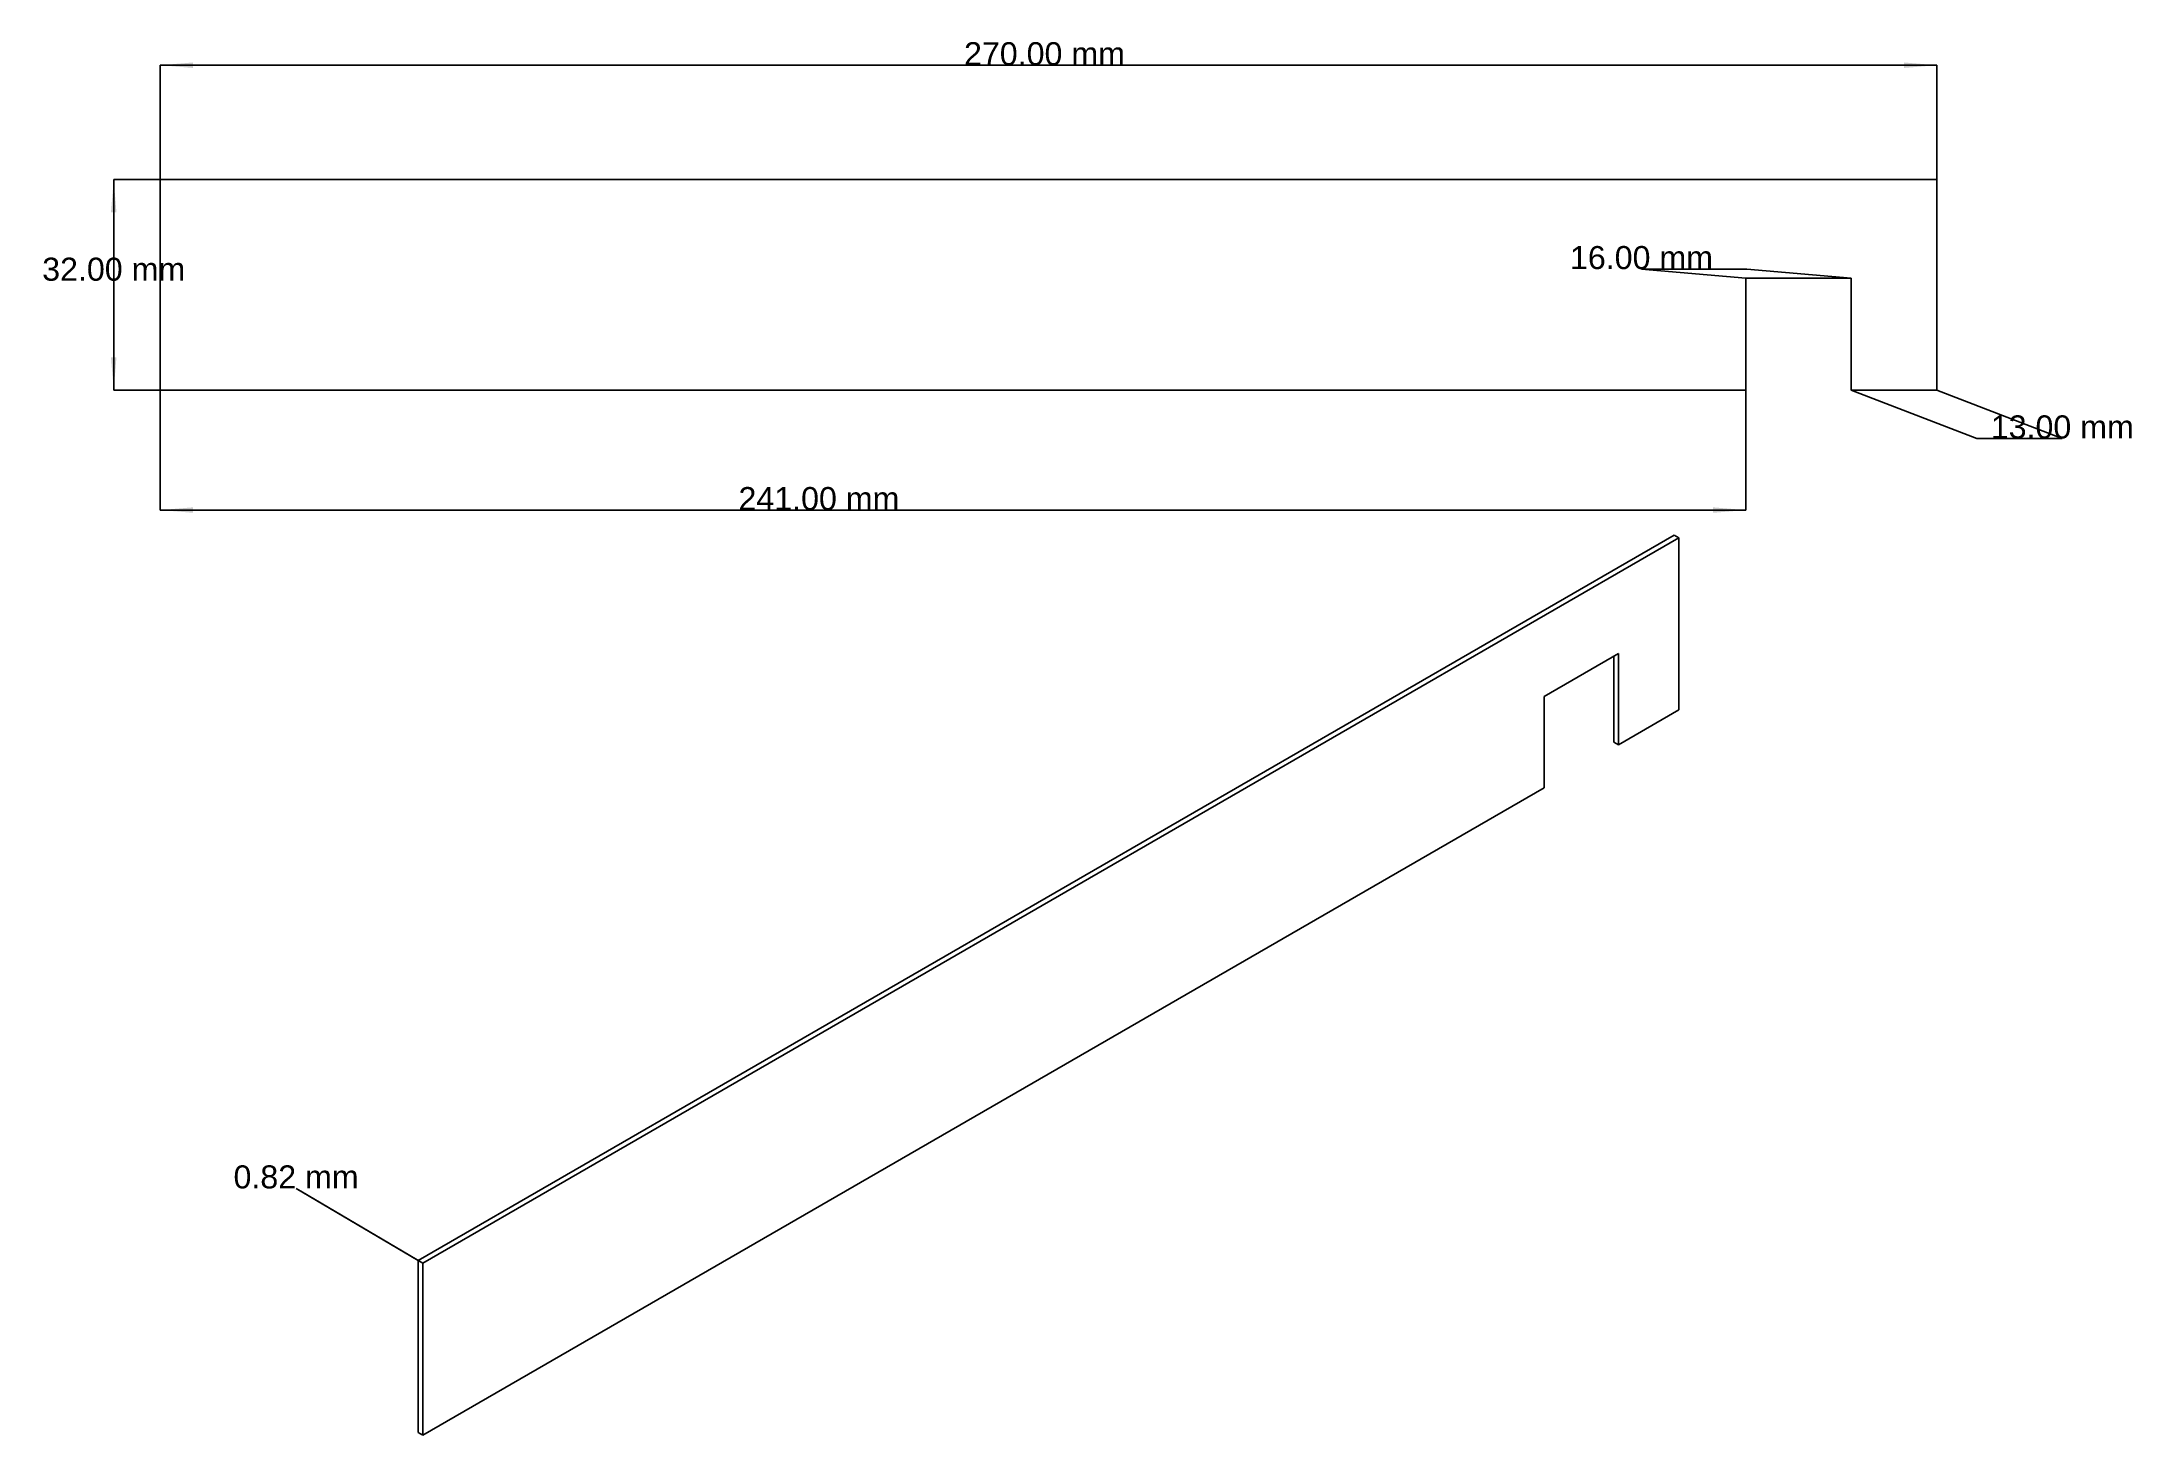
# Model space of a CAD drawing. Extents: x 57 to 375, y 47 to 259.
import ezdxf
from ezdxf.enums import TextEntityAlignment as Align

# ---------------------------------------------------------------- set-up
doc = ezdxf.new("R2010")
doc.units = 0
doc.layers.get('0').update_dxf_attribs({"linetype": 'CONTINUOUS'})
for name, color, linetype in [('Dimension', 7, 'CONTINUOUS'), ('Dimension001', 7, 'CONTINUOUS'), ('Dimension002', 7, 'CONTINUOUS'), ('Dimension003', 7, 'CONTINUOUS'), ('Dimension004', 7, 'CONTINUOUS'), ('Dimension005', 7, 'CONTINUOUS'), ('ProjItem', 7, 'CONTINUOUS'), ('ProjItem002', 7, 'CONTINUOUS')]:
    doc.layers.add(name, color=color, linetype=linetype)
doc.styles.get("Standard").update_dxf_attribs({"font": 'arial.ttf'})
doc.dimstyles.get("Standard").update_dxf_attribs({"dimscale": 0, "dimtxt": 2.5, "dimasz": 2.5, "dimexe": 1.25, "dimexo": 0.625, "dimtad": 1, "dimtxsty": 'STANDARD', "dimcen": 2.5, "dimazin": 3, "dimtfac": 1, "dimtmove": 0, "dimatfit": 3})

# ---------------------------------------------------------------- blocks, each defined once
blk = doc.blocks.new('*Dimension001')
at = {"color": 0}
for points in [[(80.1534, 188.042), (80.1534, 187.209), (75.1534, 187.625)], [(311.153, 188.042), (311.153, 187.209), (316.153, 187.625)]]:
    blk.add_solid(points, dxfattribs=at)
at = {"layer": 'Dimension001'}
for p, q in [((75.1534, 205.856), (75.1534, 187.625)), ((316.153, 205.856), (316.153, 187.625)), ((75.1534, 187.625), (316.153, 187.625))]:
    blk.add_line(p, q, dxfattribs=at)
blk.add_text('241.00 mm', height=3.5, dxfattribs=at).set_placement((175.271, 187.625), align=Align.CENTER)
blk = doc.blocks.new('*Dimension002')
at = {"color": 0}
for points in [[(80.1534, 254.819), (80.1534, 255.652), (75.1534, 255.235)], [(340.153, 254.819), (340.153, 255.652), (345.153, 255.235)]]:
    blk.add_solid(points, dxfattribs=at)
at = {"layer": 'Dimension002'}
for p, q in [((75.1534, 237.856), (75.1534, 255.235)), ((345.153, 255.235), (75.1534, 255.235)), ((345.153, 237.856), (345.153, 255.235))]:
    blk.add_line(p, q, dxfattribs=at)
blk.add_text('270.00 mm', height=3.5, dxfattribs=at).set_placement((209.547, 255.235), align=Align.CENTER)
blk = doc.blocks.new('*Dimension003')
at = {"color": 0}
for points in [[(305.69, 224.216), (304.86, 224.289), (300.275, 224.253)], [(311.69, 224.216), (310.86, 224.289), (316.275, 224.253)]]:
    blk.add_solid(points, dxfattribs=at)
at = {"layer": 'Dimension003'}
for p, q in [((316.153, 222.856), (300.275, 224.253)), ((300.275, 224.253), (316.275, 224.253)), ((332.153, 222.856), (316.275, 224.253))]:
    blk.add_line(p, q, dxfattribs=at)
blk.add_text('16.00 mm', height=3.5, dxfattribs=at).set_placement((300.275, 224.253), align=Align.CENTER)
blk = doc.blocks.new('*Dimension004')
at = {"color": 0}
for points in [[(355.837, 198.668), (356.615, 198.369), (351.226, 198.518)], [(358.837, 198.668), (359.615, 198.369), (364.226, 198.518)]]:
    blk.add_solid(points, dxfattribs=at)
at = {"layer": 'Dimension004'}
for p, q in [((332.153, 205.856), (351.226, 198.518)), ((345.153, 205.856), (364.226, 198.518)), ((351.226, 198.518), (364.226, 198.518))]:
    blk.add_line(p, q, dxfattribs=at)
blk.add_text('13.00 mm', height=3.5, dxfattribs=at).set_placement((364.226, 198.518), align=Align.CENTER)
blk = doc.blocks.new('*Dimension005')
at = {"color": 0}
for points in [[(68.5095, 232.856), (67.6761, 232.856), (68.0928, 237.856)], [(68.5095, 210.856), (67.6761, 210.856), (68.0928, 205.856)]]:
    blk.add_solid(points, dxfattribs=at)
at = {"layer": 'Dimension005'}
for p, q in [((75.1534, 237.856), (68.0928, 237.856)), ((68.0928, 237.856), (68.0928, 205.856)), ((75.1534, 205.856), (68.0928, 205.856))]:
    blk.add_line(p, q, dxfattribs=at)
blk.add_text('32.00 mm', height=3.5, dxfattribs=at).set_placement((68.0928, 222.485), align=Align.CENTER)
blk = doc.blocks.new('*Dimension')
at = {"color": 0}
for points in [[(92.5466, 86.4146), (91.8294, 86.839), (96.5181, 84.1268)], [(100.5, 81.8228), (99.7826, 82.2473), (95.811, 84.535)]]:
    blk.add_solid(points, dxfattribs=at)
at = {"layer": 'Dimension'}
for p, q in [((114.34, 73.5685), (95.811, 84.535)), ((96.5181, 84.1268), (95.811, 84.535)), ((115.048, 73.1603), (96.5181, 84.1268))]:
    blk.add_line(p, q, dxfattribs=at)
blk.add_text('0.82 mm', height=3.5, dxfattribs=at).set_placement((95.811, 84.535), align=Align.CENTER)

msp = doc.modelspace()

# ---------------------------------------------------------------- linework, layer by layer
at = {"layer": 'ProjItem'}
for p, q in [((345.153, 237.856), (75.1534, 237.856)), ((75.1534, 237.856), (75.1534, 205.856)), ((345.153, 205.856), (345.153, 237.856)), ((316.153, 205.856), (316.153, 222.856)), ((316.153, 222.856), (332.153, 222.856)), ((332.153, 222.856), (332.153, 205.856)), ((75.1534, 205.856), (316.153, 205.856)), ((332.153, 205.856), (345.153, 205.856))]:
    msp.add_line(p, q, dxfattribs=at)
at = {"layer": 'ProjItem002'}
for p, q in [((305.259, 183.796), (114.34, 73.5685)), ((305.966, 183.387), (115.048, 73.1603)), ((305.259, 183.796), (305.966, 183.387)), ((305.966, 157.259), (305.966, 183.387)), ((285.46, 159.301), (296.774, 165.833)), ((296.067, 165.424), (296.067, 152.36)), ((296.774, 165.833), (296.774, 151.952)), ((285.46, 145.42), (285.46, 159.301)), ((296.774, 151.952), (305.966, 157.259)), ((296.067, 152.36), (296.774, 151.952)), ((115.048, 47.0324), (285.46, 145.42)), ((114.34, 73.5685), (115.048, 73.1603)), ((114.34, 73.5685), (114.34, 47.4407)), ((115.048, 73.1603), (115.048, 47.0324)), ((114.34, 47.4407), (115.048, 47.0324))]:
    msp.add_line(p, q, dxfattribs=at)

# ---------------------------------------------------------------- dimensions: what is measured, and where the dimension line sits
at = {"layer": 'Dimension'}
dim = msp.add_aligned_dim(p1=(115.048, 73.1603), p2=(114.34, 73.5685), distance=-0.2456, text='0.82 mm', dimstyle='STANDARD', dxfattribs=at)
dim.commit()
dim.dimension.update_dxf_attribs({"geometry": '*Dimension', "text_midpoint": (98.311, 80.2049)})
at = {"layer": 'Dimension001'}
dim = msp.add_aligned_dim(p1=(75.1534, 205.856), p2=(316.153, 205.856), distance=-18.231, text='241.00 mm', dimstyle='STANDARD', dxfattribs=at)
dim.commit()
dim.dimension.update_dxf_attribs({"geometry": '*Dimension001', "text_midpoint": (175.271, 192.625)})
at = {"layer": 'Dimension002'}
dim = msp.add_aligned_dim(p1=(345.153, 237.856), p2=(75.1534, 237.856), distance=-17.379, text='270.00 mm', dimstyle='STANDARD', dxfattribs=at)
dim.commit()
dim.dimension.update_dxf_attribs({"geometry": '*Dimension002', "text_midpoint": (209.547, 250.235)})
at = {"layer": 'Dimension003'}
dim = msp.add_aligned_dim(p1=(316.153, 222.856), p2=(332.153, 222.856), distance=1.397, text='16.00 mm', dimstyle='STANDARD', dxfattribs=at)
dim.commit()
dim.dimension.update_dxf_attribs({"geometry": '*Dimension003', "text_midpoint": (300.275, 229.253)})
at = {"layer": 'Dimension004'}
dim = msp.add_aligned_dim(p1=(332.153, 205.856), p2=(345.153, 205.856), distance=-7.338, text='13.00 mm', dimstyle='STANDARD', dxfattribs=at)
dim.commit()
dim.dimension.update_dxf_attribs({"geometry": '*Dimension004', "text_midpoint": (364.226, 203.518)})
at = {"layer": 'Dimension005'}
dim = msp.add_aligned_dim(p1=(75.1534, 237.856), p2=(75.1534, 205.856), distance=-7.0606, text='32.00 mm', dimstyle='STANDARD', dxfattribs=at)
dim.commit()
dim.dimension.update_dxf_attribs({"geometry": '*Dimension005', "text_midpoint": (63.0928, 222.485)})

doc.saveas('drawing.dxf')
